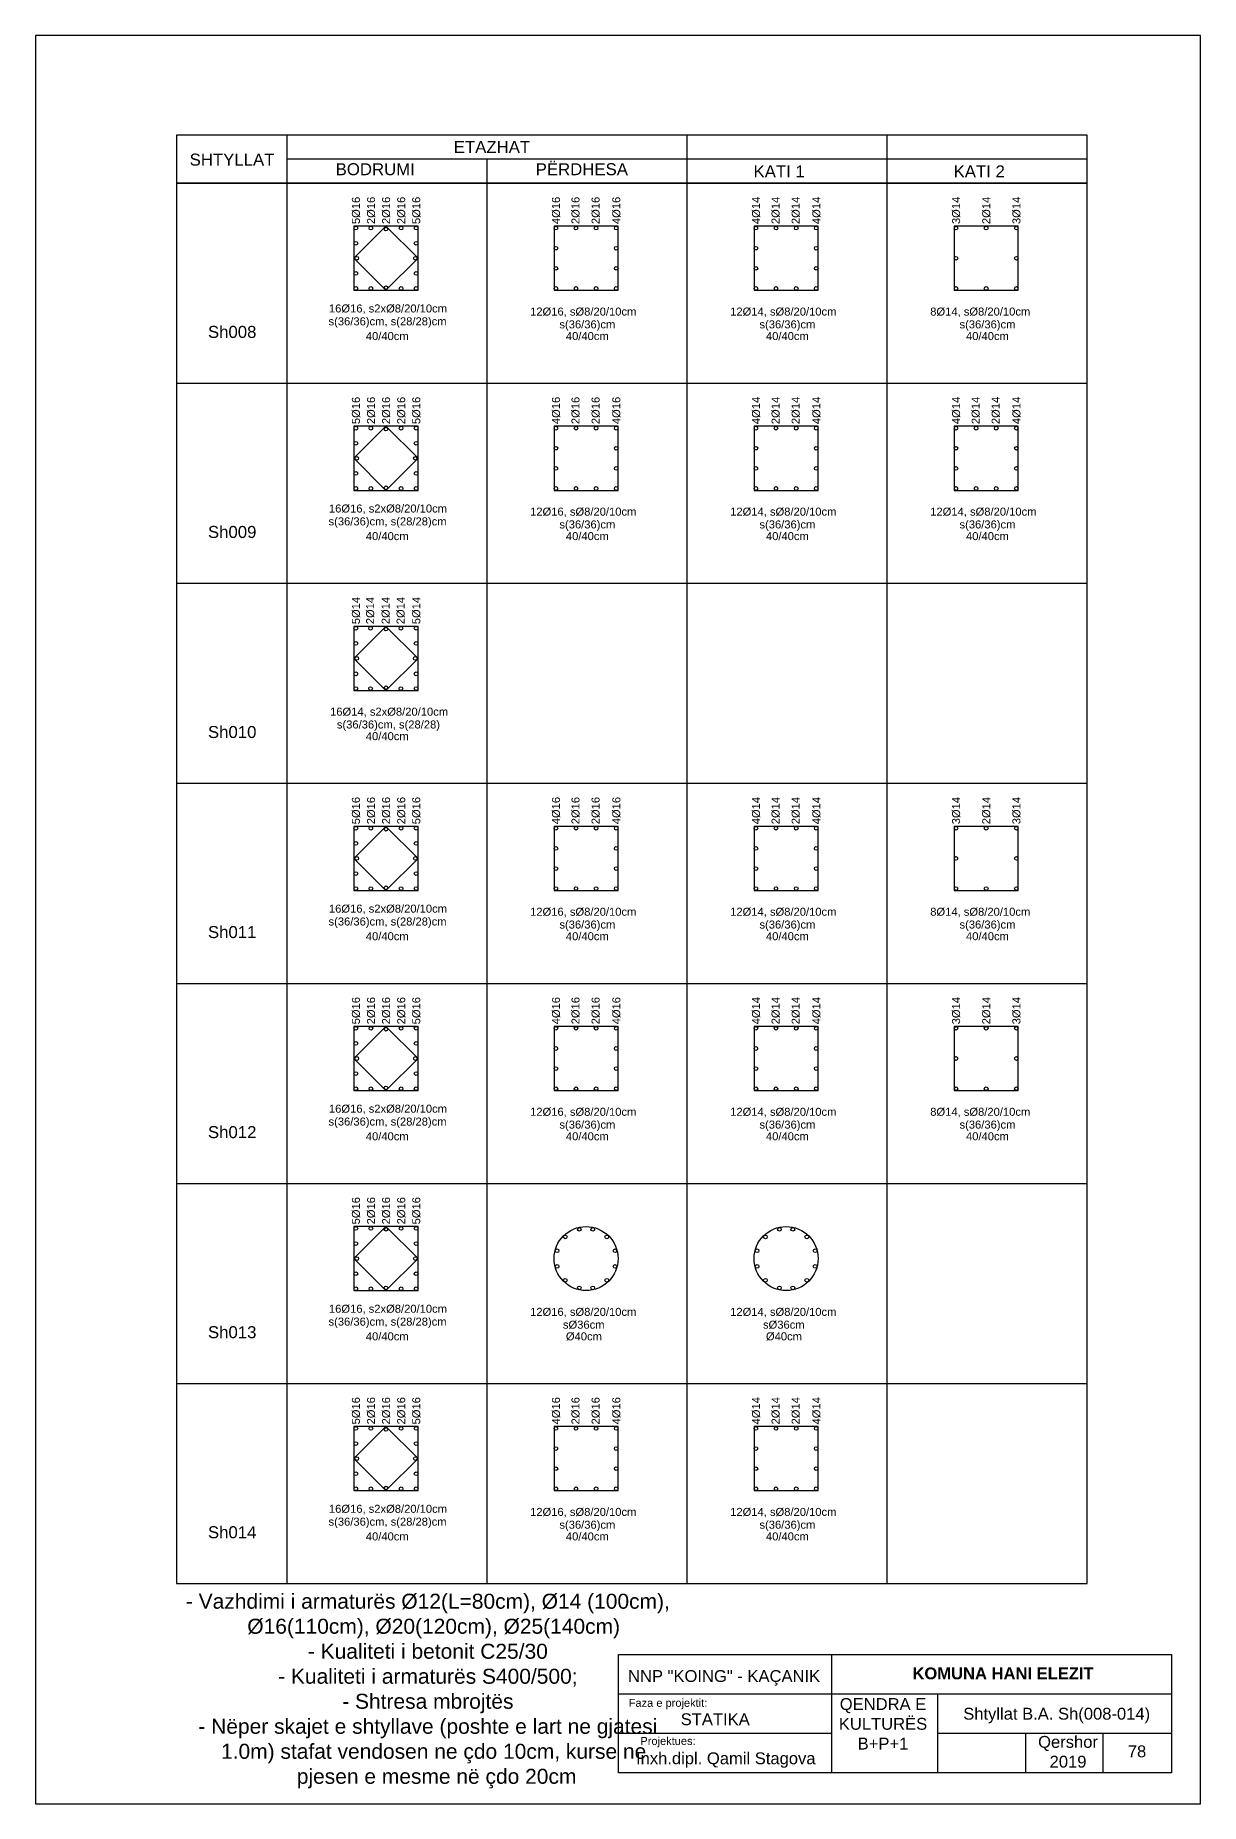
# Model space of a CAD drawing. Header units: inches. Extents: x 2793 to 14277, y -1659 to 551.
# Drawn here: x 4506 to 5963, y -1659 to 551 of the extents above; entities that cross this region are included whole.
import ezdxf

# ---------------------------------------------------------------- set-up
doc = ezdxf.new("R2010")
doc.units = ezdxf.units.IN
doc.layers.add('TEKSTI_Pen_No__201', color=7, linetype='Continuous', lineweight=18)
doc.styles.add('A4TS01', font='ARIAL.TTF', dxfattribs={"height": 10})
doc.styles.add('GENERATED_STYLE_1', font='ARIAL.TTF')

msp = doc.modelspace()

# ---------------------------------------------------------------- linework, layer by layer
for p, q in [((5962.6, 550.8), (4506.4, 550.8)), ((4506.4, 550.8), (4506.4, -1659)), ((5962.6, -1659), (5962.6, 550.8)), ((5820.9, 426.1), (4682.9, 426.1)), ((4682.9, 426.1), (4682.9, 366.1)), ((4682.9, 426.1), (4682.9, 366.1)), ((4820.9, 366.1), (4820.9, 426.1)), ((5320.9, 366.1), (5320.9, 426.1)), ((5570.9, 366.1), (5570.9, 426.1)), ((5820.9, 366.1), (5820.9, 426.1)), ((5820.9, 396.1), (4820.9, 396.1)), ((5070.9, 366.1), (5070.9, 396.1)), ((4682.9, 366.1), (4682.9, -1383.9)), ((4682.9, 366.1), (4682.9, -1383.9)), ((5820.9, 366.1), (4682.9, 366.1)), ((4682.9, 366.1), (4682.9, -1383.9)), ((4682.9, 366.1), (4682.9, 346.1)), ((4682.9, 366.1), (5820.9, 366.1)), ((4820.9, -1383.9), (4820.9, 366.1)), ((5070.9, -1383.9), (5070.9, 366.1)), ((5320.9, -1383.9), (5320.9, 366.1)), ((5570.9, -1383.9), (5570.9, 366.1)), ((5820.9, -1383.9), (5820.9, 366.1)), ((4984.6, 312.2), (4904.6, 312.2)), ((4904.6, 312.2), (4904.6, 232.2)), ((4904.6, 272.2), (4944.6, 312.2)), ((4944.6, 312.2), (4984.6, 272.2)), ((4984.6, 232.2), (4984.6, 312.2)), ((5234.6, 312.2), (5154.6, 312.2)), ((5154.6, 312.2), (5154.6, 232.2)), ((5234.6, 232.2), (5234.6, 312.2)), ((5484.6, 312.2), (5404.6, 312.2)), ((5404.6, 312.2), (5404.6, 232.2)), ((5484.6, 232.2), (5484.6, 312.2)), ((5734.6, 312.2), (5654.6, 312.2)), ((5654.6, 312.2), (5654.6, 232.2)), ((5734.6, 232.2), (5734.6, 312.2)), ((4944.6, 232.2), (4904.6, 272.2)), ((4984.6, 272.2), (4944.6, 232.2)), ((4904.6, 232.2), (4984.6, 232.2)), ((5154.6, 232.2), (5234.6, 232.2)), ((5404.6, 232.2), (5484.6, 232.2)), ((5654.6, 232.2), (5734.6, 232.2)), ((4682.9, 116.1), (5820.9, 116.1)), ((4984.6, 62.2), (4904.6, 62.2)), ((4904.6, 62.2), (4904.6, -17.8)), ((4904.6, 22.2), (4944.6, 62.2)), ((4944.6, 62.2), (4984.6, 22.2)), ((4984.6, -17.8), (4984.6, 62.2)), ((5234.6, 62.2), (5154.6, 62.2)), ((5154.6, 62.2), (5154.6, -17.8)), ((5234.6, -17.8), (5234.6, 62.2)), ((5484.6, 62.2), (5404.6, 62.2)), ((5404.6, 62.2), (5404.6, -17.8)), ((5484.6, -17.8), (5484.6, 62.2)), ((5734.6, 62.2), (5654.6, 62.2)), ((5654.6, 62.2), (5654.6, -17.8)), ((5734.6, -17.8), (5734.6, 62.2)), ((4944.6, -17.8), (4904.6, 22.2)), ((4984.6, 22.2), (4944.6, -17.8)), ((4904.6, -17.8), (4984.6, -17.8)), ((5154.6, -17.8), (5234.6, -17.8)), ((5404.6, -17.8), (5484.6, -17.8)), ((5654.6, -17.8), (5734.6, -17.8)), ((4682.9, -133.9), (5820.9, -133.9)), ((4984.6, -187.8), (4904.6, -187.8)), ((4904.6, -187.8), (4904.6, -267.8)), ((4904.6, -227.8), (4944.6, -187.8)), ((4944.6, -187.8), (4984.6, -227.8)), ((4984.6, -267.8), (4984.6, -187.8)), ((4944.6, -267.8), (4904.6, -227.8)), ((4984.6, -227.8), (4944.6, -267.8)), ((4904.6, -267.8), (4984.6, -267.8)), ((4682.9, -383.9), (5820.9, -383.9)), ((4984.6, -437.8), (4904.6, -437.8)), ((4904.6, -437.8), (4904.6, -517.8)), ((4904.6, -477.8), (4944.6, -437.8)), ((4944.6, -437.8), (4984.6, -477.8)), ((4984.6, -517.8), (4984.6, -437.8)), ((5234.6, -437.8), (5154.6, -437.8)), ((5154.6, -437.8), (5154.6, -517.8)), ((5234.6, -517.8), (5234.6, -437.8)), ((5484.6, -437.8), (5404.6, -437.8)), ((5404.6, -437.8), (5404.6, -517.8)), ((5484.6, -517.8), (5484.6, -437.8)), ((5734.6, -437.8), (5654.6, -437.8)), ((5654.6, -437.8), (5654.6, -517.8)), ((5734.6, -517.8), (5734.6, -437.8)), ((4944.6, -517.8), (4904.6, -477.8)), ((4984.6, -477.8), (4944.6, -517.8)), ((4904.6, -517.8), (4984.6, -517.8)), ((5154.6, -517.8), (5234.6, -517.8)), ((5404.6, -517.8), (5484.6, -517.8)), ((5654.6, -517.8), (5734.6, -517.8)), ((4682.9, -633.9), (5820.9, -633.9)), ((4984.6, -687.8), (4904.6, -687.8)), ((4904.6, -687.8), (4904.6, -767.8)), ((4904.6, -727.8), (4944.6, -687.8)), ((4944.6, -687.8), (4984.6, -727.8)), ((4984.6, -767.8), (4984.6, -687.8)), ((5234.6, -687.8), (5154.6, -687.8)), ((5154.6, -687.8), (5154.6, -767.8)), ((5234.6, -767.8), (5234.6, -687.8)), ((5484.6, -687.8), (5404.6, -687.8)), ((5404.6, -687.8), (5404.6, -767.8)), ((5484.6, -767.8), (5484.6, -687.8)), ((5734.6, -687.8), (5654.6, -687.8)), ((5654.6, -687.8), (5654.6, -767.8)), ((5734.6, -767.8), (5734.6, -687.8)), ((4944.6, -767.8), (4904.6, -727.8)), ((4984.6, -727.8), (4944.6, -767.8)), ((4904.6, -767.8), (4984.6, -767.8)), ((5154.6, -767.8), (5234.6, -767.8)), ((5404.6, -767.8), (5484.6, -767.8)), ((5654.6, -767.8), (5734.6, -767.8)), ((4682.9, -883.9), (5820.9, -883.9)), ((4984.6, -937.8), (4904.6, -937.8)), ((4904.6, -937.8), (4904.6, -1017.8)), ((4904.6, -977.8), (4944.6, -937.8)), ((4944.6, -937.8), (4984.6, -977.8)), ((4984.6, -1017.8), (4984.6, -937.8)), ((4944.6, -1017.8), (4904.6, -977.8)), ((4984.6, -977.8), (4944.6, -1017.8)), ((4904.6, -1017.8), (4984.6, -1017.8)), ((4682.9, -1133.9), (5820.9, -1133.9)), ((4682.9, -1133.9), (5820.9, -1133.9)), ((4984.6, -1187.8), (4904.6, -1187.8)), ((4904.6, -1187.8), (4904.6, -1267.8)), ((4904.6, -1227.8), (4944.6, -1187.8)), ((4944.6, -1187.8), (4984.6, -1227.8)), ((4984.6, -1267.8), (4984.6, -1187.8)), ((5234.6, -1187.8), (5154.6, -1187.8)), ((5154.6, -1187.8), (5154.6, -1267.8)), ((5234.6, -1267.8), (5234.6, -1187.8)), ((5484.6, -1187.8), (5404.6, -1187.8)), ((5404.6, -1187.8), (5404.6, -1267.8)), ((5484.6, -1267.8), (5484.6, -1187.8)), ((4944.6, -1267.8), (4904.6, -1227.8)), ((4984.6, -1227.8), (4944.6, -1267.8)), ((4904.6, -1267.8), (4984.6, -1267.8)), ((5154.6, -1267.8), (5234.6, -1267.8)), ((5404.6, -1267.8), (5484.6, -1267.8)), ((4682.9, -1383.9), (5820.9, -1383.9)), ((4682.9, -1383.9), (5820.9, -1383.9)), ((5235, -1620.5), (5235, -1472.4)), ((5235, -1472.4), (5926.4, -1472.4)), ((5501.7, -1620.5), (5501.7, -1472.4)), ((5926.4, -1472.4), (5926.4, -1620.5)), ((5235, -1521.7), (5926.4, -1521.7)), ((5633.7, -1521.7), (5633.7, -1620.5)), ((5235, -1571.1), (5501.7, -1571.1)), ((5633.7, -1571.1), (5926.4, -1571.1)), ((5743.7, -1571.1), (5743.7, -1620.5)), ((5840.3, -1571.1), (5840.3, -1620.5)), ((5926.4, -1620.5), (5235, -1620.5)), ((4506.4, -1659), (5962.6, -1659))]:
    msp.add_line(p, q)
for centre, radius in [((4906.9, 309.9), 2.3), ((4925.8, 309.9), 2.3), ((4944.6, 308.7), 2.3), ((4963.5, 309.9), 2.3), ((4982.3, 309.9), 2.3), ((5156.9, 309.9), 2.3), ((5182, 309.9), 2.3), ((5207.2, 309.9), 2.3), ((5232.3, 309.9), 2.3), ((5406.9, 309.9), 2.3), ((5432, 309.9), 2.3), ((5457.2, 309.9), 2.3), ((5482.3, 309.9), 2.3), ((5656.9, 309.9), 2.3), ((5694.6, 309.9), 2.3), ((5732.3, 309.9), 2.3), ((4906.9, 291), 2.3), ((4982.3, 291), 2.3), ((4908, 272.2), 2.3), ((4981.3, 272.2), 2.3), ((5156.9, 284.7), 2.3), ((5232.3, 284.7), 2.3), ((5406.9, 284.7), 2.3), ((5482.3, 284.7), 2.3), ((5656.9, 272.2), 2.3), ((5732.3, 272.2), 2.3), ((4906.9, 253.3), 2.3), ((4982.3, 253.3), 2.3), ((5156.9, 259.6), 2.3), ((5232.3, 259.6), 2.3), ((5406.9, 259.6), 2.3), ((5482.3, 259.6), 2.3), ((4906.9, 234.5), 2.3), ((4906.9, 234.5), 2.3), ((4925.8, 234.5), 2.3), ((4944.6, 235.5), 2.3), ((4963.5, 234.5), 2.3), ((4982.3, 234.5), 2.3), ((5156.9, 234.5), 2.3), ((5156.9, 234.5), 2.3), ((5182, 234.5), 2.3), ((5207.2, 234.5), 2.3), ((5232.3, 234.5), 2.3), ((5406.9, 234.5), 2.3), ((5406.9, 234.5), 2.3), ((5432, 234.5), 2.3), ((5457.2, 234.5), 2.3), ((5482.3, 234.5), 2.3), ((5656.9, 234.5), 2.3), ((5656.9, 234.5), 2.3), ((5694.6, 234.5), 2.3), ((5732.3, 234.5), 2.3), ((4906.9, 59.9), 2.3), ((4925.8, 59.9), 2.3), ((4944.6, 58.7), 2.3), ((4963.5, 59.9), 2.3), ((4982.3, 59.9), 2.3), ((5156.9, 59.9), 2.3), ((5182, 59.9), 2.3), ((5207.2, 59.9), 2.3), ((5232.3, 59.9), 2.3), ((5406.9, 59.9), 2.3), ((5432, 59.9), 2.3), ((5457.2, 59.9), 2.3), ((5482.3, 59.9), 2.3), ((5656.9, 59.9), 2.3), ((5682, 59.9), 2.3), ((5707.2, 59.9), 2.3), ((5732.3, 59.9), 2.3), ((4906.9, 41), 2.3), ((4908, 22.2), 2.3), ((4981.3, 22.2), 2.3), ((4982.3, 41), 2.3), ((5156.9, 34.7), 2.3), ((5232.3, 34.7), 2.3), ((5406.9, 34.7), 2.3), ((5482.3, 34.7), 2.3), ((5656.9, 34.7), 2.3), ((5732.3, 34.7), 2.3), ((4906.9, 3.3), 2.3), ((4982.3, 3.3), 2.3), ((5156.9, 9.6), 2.3), ((5232.3, 9.6), 2.3), ((5406.9, 9.6), 2.3), ((5482.3, 9.6), 2.3), ((5656.9, 9.6), 2.3), ((5732.3, 9.6), 2.3), ((4906.9, -15.5), 2.3), ((4906.9, -15.5), 2.3), ((4925.8, -15.5), 2.3), ((4944.6, -14.5), 2.3), ((4963.5, -15.5), 2.3), ((4982.3, -15.5), 2.3), ((5156.9, -15.5), 2.3), ((5156.9, -15.5), 2.3), ((5182, -15.5), 2.3), ((5207.2, -15.5), 2.3), ((5232.3, -15.5), 2.3), ((5406.9, -15.5), 2.3), ((5406.9, -15.5), 2.3), ((5432, -15.5), 2.3), ((5457.2, -15.5), 2.3), ((5482.3, -15.5), 2.3), ((5656.9, -15.5), 2.3), ((5656.9, -15.5), 2.3), ((5682, -15.5), 2.3), ((5707.2, -15.5), 2.3), ((5732.3, -15.5), 2.3), ((4906.9, -190.1), 2.3), ((4925.4, -190.1), 2.3), ((4944.6, -191.2), 2.3), ((4963.3, -190.1), 2.3), ((4982.3, -190.1), 2.3), ((4906.9, -209.1), 2.3), ((4982.3, -209.1), 2.3), ((4908, -227.8), 2.3), ((4981.2, -227.8), 2.3), ((4906.9, -247.1), 2.3), ((4906.9, -265.5), 2.3), ((4906.9, -265.5), 2.3), ((4925.4, -265.5), 2.3), ((4944.6, -264.4), 2.3), ((4963.3, -265.5), 2.3), ((4982.3, -247.1), 2.3), ((4982.3, -265.5), 2.3), ((4906.9, -440.1), 2.3), ((4925.8, -440.1), 2.3), ((4944.6, -441.3), 2.3), ((4963.5, -440.1), 2.3), ((4982.3, -440.1), 2.3), ((5156.9, -440.1), 2.3), ((5182, -440.1), 2.3), ((5207.2, -440.1), 2.3), ((5232.3, -440.1), 2.3), ((5406.9, -440.1), 2.3), ((5432, -440.1), 2.3), ((5457.2, -440.1), 2.3), ((5482.3, -440.1), 2.3), ((5656.9, -440.1), 2.3), ((5694.6, -440.1), 2.3), ((5732.3, -440.1), 2.3), ((4906.9, -459), 2.3), ((4982.3, -459), 2.3), ((5156.9, -465.3), 2.3), ((5232.3, -465.3), 2.3), ((5406.9, -465.3), 2.3), ((5482.3, -465.3), 2.3), ((4908, -477.8), 2.3), ((4981.3, -477.8), 2.3), ((5656.9, -477.8), 2.3), ((5732.3, -477.8), 2.3), ((4906.9, -496.7), 2.3), ((4982.3, -496.7), 2.3), ((5156.9, -490.4), 2.3), ((5232.3, -490.4), 2.3), ((5406.9, -490.4), 2.3), ((5482.3, -490.4), 2.3), ((4906.9, -515.5), 2.3), ((4906.9, -515.5), 2.3), ((4925.8, -515.5), 2.3), ((4944.6, -514.5), 2.3), ((4963.5, -515.5), 2.3), ((4982.3, -515.5), 2.3), ((5156.9, -515.5), 2.3), ((5156.9, -515.5), 2.3), ((5182, -515.5), 2.3), ((5207.2, -515.5), 2.3), ((5232.3, -515.5), 2.3), ((5406.9, -515.5), 2.3), ((5406.9, -515.5), 2.3), ((5432, -515.5), 2.3), ((5457.2, -515.5), 2.3), ((5482.3, -515.5), 2.3), ((5656.9, -515.5), 2.3), ((5656.9, -515.5), 2.3), ((5694.6, -515.5), 2.3), ((5732.3, -515.5), 2.3), ((4906.9, -690.1), 2.3), ((4906.9, -709), 2.3), ((4925.8, -690.1), 2.3), ((4944.6, -691.3), 2.3), ((4963.5, -690.1), 2.3), ((4982.3, -690.1), 2.3), ((4982.3, -709), 2.3), ((5156.9, -690.1), 2.3), ((5182, -690.1), 2.3), ((5207.2, -690.1), 2.3), ((5232.3, -690.1), 2.3), ((5406.9, -690.1), 2.3), ((5432, -690.1), 2.3), ((5457.2, -690.1), 2.3), ((5482.3, -690.1), 2.3), ((5656.9, -690.1), 2.3), ((5694.6, -690.1), 2.3), ((5732.3, -690.1), 2.3), ((4908, -727.8), 2.3), ((4981.3, -727.8), 2.3), ((5156.9, -715.3), 2.3), ((5232.3, -715.3), 2.3), ((5406.9, -715.3), 2.3), ((5482.3, -715.3), 2.3), ((5656.9, -727.8), 2.3), ((5732.3, -727.8), 2.3), ((4906.9, -746.7), 2.3), ((4982.3, -746.7), 2.3), ((5156.9, -740.4), 2.3), ((5232.3, -740.4), 2.3), ((5406.9, -740.4), 2.3), ((5482.3, -740.4), 2.3), ((4906.9, -765.5), 2.3), ((4906.9, -765.5), 2.3), ((4925.8, -765.5), 2.3), ((4944.6, -764.5), 2.3), ((4963.5, -765.5), 2.3), ((4982.3, -765.5), 2.3), ((5156.9, -765.5), 2.3), ((5156.9, -765.5), 2.3), ((5182, -765.5), 2.3), ((5207.2, -765.5), 2.3), ((5232.3, -765.5), 2.3), ((5406.9, -765.5), 2.3), ((5406.9, -765.5), 2.3), ((5432, -765.5), 2.3), ((5457.2, -765.5), 2.3), ((5482.3, -765.5), 2.3), ((5656.9, -765.5), 2.3), ((5656.9, -765.5), 2.3), ((5694.6, -765.5), 2.3), ((5732.3, -765.5), 2.3), ((4906.9, -940.1), 2.3), ((4925.8, -940.1), 2.3), ((4944.6, -941.3), 2.3), ((4963.5, -940.1), 2.3), ((4982.3, -940.1), 2.3), ((5194.6, -977.8), 40), ((5168.7, -950.8), 2.3), ((5186.2, -941.3), 2.3), ((5203, -941.3), 2.3), ((5220.5, -950.8), 2.3), ((5444.6, -977.8), 40), ((5418.7, -950.8), 2.3), ((5436.2, -941.3), 2.3), ((5453, -941.3), 2.3), ((5470.5, -950.8), 2.3), ((4906.9, -959), 2.3), ((4982.3, -959), 2.3), ((5158.4, -968), 2.3), ((5230.8, -968), 2.3), ((5408.4, -968), 2.3), ((5480.8, -968), 2.3), ((4908, -977.8), 2.3), ((4981.3, -977.8), 2.3), ((5158.4, -987.7), 2.3), ((5230.8, -987.7), 2.3), ((5408.4, -987.7), 2.3), ((5480.8, -987.7), 2.3), ((4906.9, -996.7), 2.3), ((4906.9, -1015.5), 2.3), ((4906.9, -1015.5), 2.3), ((4925.8, -1015.5), 2.3), ((4944.6, -1014.5), 2.3), ((4963.5, -1015.5), 2.3), ((4982.3, -996.7), 2.3), ((4982.3, -1015.5), 2.3), ((5168.7, -1004.9), 2.3), ((5186.2, -1014.4), 2.3), ((5203, -1014.4), 2.3), ((5220.5, -1004.9), 2.3), ((5418.7, -1004.9), 2.3), ((5436.2, -1014.4), 2.3), ((5453, -1014.4), 2.3), ((5470.5, -1004.9), 2.3), ((4906.9, -1190.1), 2.3), ((4925.8, -1190.1), 2.3), ((4944.6, -1191.3), 2.3), ((4963.5, -1190.1), 2.3), ((4982.3, -1190.1), 2.3), ((5156.9, -1190.1), 2.3), ((5182, -1190.1), 2.3), ((5207.2, -1190.1), 2.3), ((5232.3, -1190.1), 2.3), ((5406.9, -1190.1), 2.3), ((5432, -1190.1), 2.3), ((5457.2, -1190.1), 2.3), ((5482.3, -1190.1), 2.3), ((4906.9, -1209), 2.3), ((4982.3, -1209), 2.3), ((5156.9, -1215.3), 2.3), ((5232.3, -1215.3), 2.3), ((5406.9, -1215.3), 2.3), ((5482.3, -1215.3), 2.3), ((4908, -1227.8), 2.3), ((4981.3, -1227.8), 2.3), ((4906.9, -1246.7), 2.3), ((4982.3, -1246.7), 2.3), ((5156.9, -1240.4), 2.3), ((5232.3, -1240.4), 2.3), ((5406.9, -1240.4), 2.3), ((5482.3, -1240.4), 2.3), ((4906.9, -1265.5), 2.3), ((4906.9, -1265.5), 2.3), ((4925.8, -1265.5), 2.3), ((4944.6, -1264.5), 2.3), ((4963.5, -1265.5), 2.3), ((4982.3, -1265.5), 2.3), ((5156.9, -1265.5), 2.3), ((5156.9, -1265.5), 2.3), ((5182, -1265.5), 2.3), ((5207.2, -1265.5), 2.3), ((5232.3, -1265.5), 2.3), ((5406.9, -1265.5), 2.3), ((5406.9, -1265.5), 2.3), ((5432, -1265.5), 2.3), ((5457.2, -1265.5), 2.3), ((5482.3, -1265.5), 2.3)]:
    msp.add_circle(centre, radius)

# ---------------------------------------------------------------- texts
at = {"width": 286.78, "attachment_point": 1, "style": 'A4TS01'}
for s, insert, char_height in [('SHTYLLAT', (4699.2, 403), 15), ('ETAZHAT', (5029.3, 418.8), 15), ('BODRUMI', (4881.7, 391), 15), ('PËRDHESA', (5131.7, 391), 15), ('KATI 1', (5403.9, 388.3), 15), ('{\\fArial|b0|i0|c238|p34;KATI }2', (5653.9, 388.3), 15), ('{\\fArial|b0|i0|c238|p34;s(36/36)cm}, s(28/28)cm', (4872.8, 198.4), 10), ('16{\\fArial|b0|i0|c238|p34;Ø16, s2xØ8/20/10cm }', (4873.3, 214.5), 10), ('{\\fArial|b0|i0|c238|p34;12Ø16, sØ8/20/}10{\\fArial|b0|i0|c238|p34;cm }', (5124.7, 210.6), 10), ('{\\fArial|b0|i0|c238|p34;12Ø14, sØ8/20/}10{\\fArial|b0|i0|c238|p34;cm }', (5374.7, 210.6), 10), ('{\\fArial|b0|i0|c238|p34;8Ø14, sØ8/20/}10{\\fArial|b0|i0|c238|p34;cm }', (5624.7, 210.6), 10), ('{\\fArial|b0|i0|c238|p34;Sh00}8', (4722.1, 187.7), 15), ('4{\\fArial|b0|i0|c238|p34;0/}4{\\fArial|b0|i0|c238|p34;0cm}', (4919.4, 180), 10), ('{\\fArial|b0|i0|c238|p34;s(}3{\\fArial|b0|i0|c238|p34;6/}36{\\fArial|b0|i0|c238|p34;)cm}', (5161.3, 194.6), 10), ('4{\\fArial|b0|i0|c238|p34;0/}4{\\fArial|b0|i0|c238|p34;0cm}', (5169.4, 180), 10), ('{\\fArial|b0|i0|c238|p34;s(}3{\\fArial|b0|i0|c238|p34;6/}36{\\fArial|b0|i0|c238|p34;)cm}', (5411.3, 194.6), 10), ('4{\\fArial|b0|i0|c238|p34;0/}4{\\fArial|b0|i0|c238|p34;0cm}', (5419.4, 180), 10), ('{\\fArial|b0|i0|c238|p34;s(}3{\\fArial|b0|i0|c238|p34;6/}36{\\fArial|b0|i0|c238|p34;)cm}', (5661.3, 194.6), 10), ('4{\\fArial|b0|i0|c238|p34;0/}4{\\fArial|b0|i0|c238|p34;0cm}', (5669.4, 180), 10), ('16{\\fArial|b0|i0|c238|p34;Ø16, s2xØ8/20/10cm }', (4873.3, -35.5), 10), ('{\\fArial|b0|i0|c238|p34;12Ø16, sØ8/20/}10{\\fArial|b0|i0|c238|p34;cm }', (5124.7, -39.4), 10), ('{\\fArial|b0|i0|c238|p34;12Ø14, sØ8/20/}10{\\fArial|b0|i0|c238|p34;cm }', (5374.7, -39.4), 10), ('{\\fArial|b0|i0|c238|p34;12Ø14, sØ8/20/}10{\\fArial|b0|i0|c238|p34;cm }', (5624.7, -39.4), 10), ('{\\fArial|b0|i0|c238|p34;Sh00}9', (4722.1, -62.3), 15), ('{\\fArial|b0|i0|c238|p34;s(36/36)cm}, s(28/28)cm', (4872.8, -51.6), 10), ('{\\fArial|b0|i0|c238|p34;s(}3{\\fArial|b0|i0|c238|p34;6/}36{\\fArial|b0|i0|c238|p34;)cm}', (5161.3, -55.4), 10), ('{\\fArial|b0|i0|c238|p34;s(}3{\\fArial|b0|i0|c238|p34;6/}36{\\fArial|b0|i0|c238|p34;)cm}', (5411.3, -55.4), 10), ('{\\fArial|b0|i0|c238|p34;s(}3{\\fArial|b0|i0|c238|p34;6/}36{\\fArial|b0|i0|c238|p34;)cm}', (5661.3, -55.4), 10), ('4{\\fArial|b0|i0|c238|p34;0/}4{\\fArial|b0|i0|c238|p34;0cm}', (4919.4, -70), 10), ('4{\\fArial|b0|i0|c238|p34;0/}4{\\fArial|b0|i0|c238|p34;0cm}', (5169.4, -70), 10), ('4{\\fArial|b0|i0|c238|p34;0/}4{\\fArial|b0|i0|c238|p34;0cm}', (5419.4, -70), 10), ('4{\\fArial|b0|i0|c238|p34;0/}4{\\fArial|b0|i0|c238|p34;0cm}', (5669.4, -70), 10), ('{\\fArial|b0|i0|c238|p34;16Ø1}4{\\fArial|b0|i0|c238|p34;, s2xØ8/20/10cm }', (4874.7, -289.4), 10), ('{\\fArial|b0|i0|c238|p34;s(36/36)cm}, s(28/28)', (4883.2, -305.4), 10), ('{\\fArial|b0|i0|c238|p34;Sh0}10', (4722.1, -312.3), 15), ('4{\\fArial|b0|i0|c238|p34;0/}4{\\fArial|b0|i0|c238|p34;0cm}', (4919.4, -320), 10), ('{\\fArial|b0|i0|c238|p34;s(36/36)cm}, s(28/28)cm', (4872.8, -551.6), 10), ('16{\\fArial|b0|i0|c238|p34;Ø16, s2xØ8/20/10cm }', (4873.3, -535.5), 10), ('{\\fArial|b0|i0|c238|p34;12Ø16, sØ8/20/}10{\\fArial|b0|i0|c238|p34;cm }', (5124.7, -539.4), 10), ('{\\fArial|b0|i0|c238|p34;12Ø14, sØ8/20/}10{\\fArial|b0|i0|c238|p34;cm }', (5374.7, -539.4), 10), ('{\\fArial|b0|i0|c238|p34;8Ø14, sØ8/20/}10{\\fArial|b0|i0|c238|p34;cm }', (5624.7, -539.4), 10), ('{\\fArial|b0|i0|c238|p34;Sh0}11', (4722.1, -562.3), 15), ('4{\\fArial|b0|i0|c238|p34;0/}4{\\fArial|b0|i0|c238|p34;0cm}', (4919.4, -570), 10), ('{\\fArial|b0|i0|c238|p34;s(}3{\\fArial|b0|i0|c238|p34;6/}36{\\fArial|b0|i0|c238|p34;)cm}', (5161.3, -555.4), 10), ('4{\\fArial|b0|i0|c238|p34;0/}4{\\fArial|b0|i0|c238|p34;0cm}', (5169.4, -570), 10), ('{\\fArial|b0|i0|c238|p34;s(}3{\\fArial|b0|i0|c238|p34;6/}36{\\fArial|b0|i0|c238|p34;)cm}', (5411.3, -555.4), 10), ('4{\\fArial|b0|i0|c238|p34;0/}4{\\fArial|b0|i0|c238|p34;0cm}', (5419.4, -570), 10), ('{\\fArial|b0|i0|c238|p34;s(}3{\\fArial|b0|i0|c238|p34;6/}36{\\fArial|b0|i0|c238|p34;)cm}', (5661.3, -555.4), 10), ('4{\\fArial|b0|i0|c238|p34;0/}4{\\fArial|b0|i0|c238|p34;0cm}', (5669.4, -570), 10), ('16{\\fArial|b0|i0|c238|p34;Ø16, s2xØ8/20/10cm }', (4873.3, -785.5), 10), ('{\\fArial|b0|i0|c238|p34;12Ø16, sØ8/20/}10{\\fArial|b0|i0|c238|p34;cm }', (5124.7, -789.4), 10), ('{\\fArial|b0|i0|c238|p34;12Ø14, sØ8/20/}10{\\fArial|b0|i0|c238|p34;cm }', (5374.7, -789.4), 10), ('{\\fArial|b0|i0|c238|p34;8Ø14, sØ8/20/}10{\\fArial|b0|i0|c238|p34;cm }', (5624.7, -789.4), 10), ('{\\fArial|b0|i0|c238|p34;Sh0}12', (4722.1, -812.3), 15), ('{\\fArial|b0|i0|c238|p34;s(36/36)cm}, s(28/28)cm', (4872.8, -801.6), 10), ('{\\fArial|b0|i0|c238|p34;s(}3{\\fArial|b0|i0|c238|p34;6/}36{\\fArial|b0|i0|c238|p34;)cm}', (5161.3, -805.4), 10), ('{\\fArial|b0|i0|c238|p34;s(}3{\\fArial|b0|i0|c238|p34;6/}36{\\fArial|b0|i0|c238|p34;)cm}', (5411.3, -805.4), 10), ('{\\fArial|b0|i0|c238|p34;s(}3{\\fArial|b0|i0|c238|p34;6/}36{\\fArial|b0|i0|c238|p34;)cm}', (5661.3, -805.4), 10), ('4{\\fArial|b0|i0|c238|p34;0/}4{\\fArial|b0|i0|c238|p34;0cm}', (4919.4, -820), 10), ('4{\\fArial|b0|i0|c238|p34;0/}4{\\fArial|b0|i0|c238|p34;0cm}', (5169.4, -820), 10), ('4{\\fArial|b0|i0|c238|p34;0/}4{\\fArial|b0|i0|c238|p34;0cm}', (5419.4, -820), 10), ('4{\\fArial|b0|i0|c238|p34;0/}4{\\fArial|b0|i0|c238|p34;0cm}', (5669.4, -820), 10), ('16{\\fArial|b0|i0|c238|p34;Ø16, s2xØ8/20/10cm }', (4873.3, -1035.5), 10), ('{\\fArial|b0|i0|c238|p34;s(36/36)cm}, s(28/28)cm', (4872.8, -1051.6), 10), ('{\\fArial|b0|i0|c238|p34;12Ø16, sØ8/20/}10{\\fArial|b0|i0|c238|p34;cm }', (5124.7, -1039.4), 10), ('{\\fArial|b0|i0|c238|p34;s}Ø36{\\fArial|b0|i0|c238|p34;cm}', (5165.7, -1055.4), 10), ('{\\fArial|b0|i0|c238|p34;12Ø14, sØ8/20/}10{\\fArial|b0|i0|c238|p34;cm }', (5374.7, -1039.4), 10), ('{\\fArial|b0|i0|c238|p34;s}Ø36{\\fArial|b0|i0|c238|p34;cm}', (5415.7, -1055.4), 10), ('{\\fArial|b0|i0|c238|p34;Sh0}13', (4722.1, -1062.3), 15), ('4{\\fArial|b0|i0|c238|p34;0/}4{\\fArial|b0|i0|c238|p34;0cm}', (4919.4, -1070), 10), ('Ø40cm', (5169.4, -1070), 10), ('Ø40cm', (5419.4, -1070), 10), ('{\\fArial|b0|i0|c238|p34;s(36/36)cm}, s(28/28)cm', (4872.8, -1301.6), 10), ('16{\\fArial|b0|i0|c238|p34;Ø16, s2xØ8/20/10cm }', (4873.3, -1285.5), 10), ('{\\fArial|b0|i0|c238|p34;12Ø16, sØ8/20/}10{\\fArial|b0|i0|c238|p34;cm }', (5124.7, -1289.4), 10), ('{\\fArial|b0|i0|c238|p34;12Ø14, sØ8/20/}10{\\fArial|b0|i0|c238|p34;cm }', (5374.7, -1289.4), 10), ('{\\fArial|b0|i0|c238|p34;Sh0}14', (4722.1, -1312.3), 15), ('4{\\fArial|b0|i0|c238|p34;0/}4{\\fArial|b0|i0|c238|p34;0cm}', (4919.4, -1320), 10), ('{\\fArial|b0|i0|c238|p34;s(}3{\\fArial|b0|i0|c238|p34;6/}36{\\fArial|b0|i0|c238|p34;)cm}', (5161.3, -1305.4), 10), ('4{\\fArial|b0|i0|c238|p34;0/}4{\\fArial|b0|i0|c238|p34;0cm}', (5169.4, -1320), 10), ('{\\fArial|b0|i0|c238|p34;s(}3{\\fArial|b0|i0|c238|p34;6/}36{\\fArial|b0|i0|c238|p34;)cm}', (5411.3, -1305.4), 10), ('4{\\fArial|b0|i0|c238|p34;0/}4{\\fArial|b0|i0|c238|p34;0cm}', (5419.4, -1320), 10)]:
    msp.add_mtext(s, dxfattribs=dict(at, insert=insert, char_height=char_height))
at = {"char_height": 10, "width": 286.78, "attachment_point": 1, "rotation": 90, "style": 'A4TS01'}
for s, insert in [('{\\fArial|b0|i0|c238|p34;5Ø1}6', (4902, 314.9)), ('{\\fArial|b0|i0|c238|p34;2Ø1}6', (4920.9, 314.9)), ('{\\fArial|b0|i0|c238|p34;2Ø1}6', (4939.7, 314.9)), ('{\\fArial|b0|i0|c238|p34;2Ø1}6', (4958.6, 314.9)), ('{\\fArial|b0|i0|c238|p34;5Ø1}6', (4977.4, 314.9)), ('{\\fArial|b0|i0|c238|p34;4Ø1}6', (5152, 314.9)), ('{\\fArial|b0|i0|c238|p34;2Ø1}6', (5176.4, 314.9)), ('{\\fArial|b0|i0|c238|p34;2Ø1}6', (5201.5, 314.9)), ('{\\fArial|b0|i0|c238|p34;4Ø1}6', (5227.4, 314.9)), ('4{\\fArial|b0|i0|c238|p34;Ø14}', (5402, 314.9)), ('{\\fArial|b0|i0|c238|p34;2Ø1}4', (5426.4, 314.9)), ('{\\fArial|b0|i0|c238|p34;2Ø1}4', (5451.5, 314.9)), ('4{\\fArial|b0|i0|c238|p34;Ø14}', (5477.4, 314.9)), ('3{\\fArial|b0|i0|c238|p34;Ø14}', (5652, 314.9)), ('{\\fArial|b0|i0|c238|p34;2Ø1}4', (5689.7, 314.9)), ('3{\\fArial|b0|i0|c238|p34;Ø14}', (5727.4, 314.9)), ('{\\fArial|b0|i0|c238|p34;5Ø1}6', (4902, 64.9)), ('{\\fArial|b0|i0|c238|p34;2Ø1}6', (4920.9, 64.9)), ('{\\fArial|b0|i0|c238|p34;2Ø1}6', (4939.7, 64.9)), ('{\\fArial|b0|i0|c238|p34;2Ø1}6', (4958.6, 64.9)), ('{\\fArial|b0|i0|c238|p34;5Ø1}6', (4977.4, 64.9)), ('{\\fArial|b0|i0|c238|p34;4Ø1}6', (5152, 64.9)), ('{\\fArial|b0|i0|c238|p34;2Ø1}6', (5176.4, 64.9)), ('{\\fArial|b0|i0|c238|p34;2Ø1}6', (5201.5, 64.9)), ('{\\fArial|b0|i0|c238|p34;4Ø1}6', (5227.4, 64.9)), ('4{\\fArial|b0|i0|c238|p34;Ø14}', (5402, 64.9)), ('{\\fArial|b0|i0|c238|p34;2Ø1}4', (5426.4, 64.9)), ('{\\fArial|b0|i0|c238|p34;2Ø1}4', (5451.5, 64.9)), ('4{\\fArial|b0|i0|c238|p34;Ø14}', (5477.4, 64.9)), ('4{\\fArial|b0|i0|c238|p34;Ø14}', (5652, 64.9)), ('{\\fArial|b0|i0|c238|p34;2Ø1}4', (5676.4, 64.9)), ('{\\fArial|b0|i0|c238|p34;2Ø1}4', (5701.5, 64.9)), ('4{\\fArial|b0|i0|c238|p34;Ø14}', (5727.4, 64.9)), ('5{\\fArial|b0|i0|c238|p34;Ø14}', (4902, -185.1)), ('{\\fArial|b0|i0|c238|p34;2Ø1}4', (4919.8, -185.1)), ('{\\fArial|b0|i0|c238|p34;2Ø1}4', (4939.1, -185.1)), ('{\\fArial|b0|i0|c238|p34;2Ø1}4', (4957.8, -185.1)), ('5{\\fArial|b0|i0|c238|p34;Ø1}4', (4977.4, -185.1)), ('{\\fArial|b0|i0|c238|p34;5Ø1}6', (4902, -435.1)), ('{\\fArial|b0|i0|c238|p34;2Ø1}6', (4920.9, -435.1)), ('{\\fArial|b0|i0|c238|p34;2Ø1}6', (4939.7, -435.1)), ('{\\fArial|b0|i0|c238|p34;2Ø1}6', (4958.6, -435.1)), ('{\\fArial|b0|i0|c238|p34;5Ø1}6', (4977.4, -435.1)), ('{\\fArial|b0|i0|c238|p34;4Ø1}6', (5152, -435.1)), ('{\\fArial|b0|i0|c238|p34;2Ø1}6', (5176.4, -435.1)), ('{\\fArial|b0|i0|c238|p34;2Ø1}6', (5201.5, -435.1)), ('{\\fArial|b0|i0|c238|p34;4Ø1}6', (5227.4, -435.1)), ('4{\\fArial|b0|i0|c238|p34;Ø14}', (5402, -435.1)), ('{\\fArial|b0|i0|c238|p34;2Ø1}4', (5426.4, -435.1)), ('{\\fArial|b0|i0|c238|p34;2Ø1}4', (5451.5, -435.1)), ('4{\\fArial|b0|i0|c238|p34;Ø14}', (5477.4, -435.1)), ('3{\\fArial|b0|i0|c238|p34;Ø14}', (5652, -435.1)), ('{\\fArial|b0|i0|c238|p34;2Ø1}4', (5689.7, -435.1)), ('3{\\fArial|b0|i0|c238|p34;Ø14}', (5727.4, -435.1)), ('{\\fArial|b0|i0|c238|p34;5Ø1}6', (4902, -685.1)), ('{\\fArial|b0|i0|c238|p34;2Ø1}6', (4920.9, -685.1)), ('{\\fArial|b0|i0|c238|p34;2Ø1}6', (4939.7, -685.1)), ('{\\fArial|b0|i0|c238|p34;2Ø1}6', (4958.6, -685.1)), ('{\\fArial|b0|i0|c238|p34;5Ø1}6', (4977.4, -685.1)), ('{\\fArial|b0|i0|c238|p34;4Ø1}6', (5152, -685.1)), ('{\\fArial|b0|i0|c238|p34;2Ø1}6', (5176.4, -685.1)), ('{\\fArial|b0|i0|c238|p34;2Ø1}6', (5201.5, -685.1)), ('{\\fArial|b0|i0|c238|p34;4Ø1}6', (5227.4, -685.1)), ('4{\\fArial|b0|i0|c238|p34;Ø14}', (5402, -685.1)), ('{\\fArial|b0|i0|c238|p34;2Ø1}4', (5426.4, -685.1)), ('{\\fArial|b0|i0|c238|p34;2Ø1}4', (5451.5, -685.1)), ('4{\\fArial|b0|i0|c238|p34;Ø14}', (5477.4, -685.1)), ('3{\\fArial|b0|i0|c238|p34;Ø14}', (5652, -685.1)), ('{\\fArial|b0|i0|c238|p34;2Ø1}4', (5689.7, -685.1)), ('3{\\fArial|b0|i0|c238|p34;Ø14}', (5727.4, -685.1)), ('{\\fArial|b0|i0|c238|p34;5Ø1}6', (4902, -935.1)), ('{\\fArial|b0|i0|c238|p34;2Ø1}6', (4920.9, -935.1)), ('{\\fArial|b0|i0|c238|p34;2Ø1}6', (4939.7, -935.1)), ('{\\fArial|b0|i0|c238|p34;2Ø1}6', (4958.6, -935.1)), ('{\\fArial|b0|i0|c238|p34;5Ø1}6', (4977.4, -935.1)), ('{\\fArial|b0|i0|c238|p34;5Ø1}6', (4902, -1185.1)), ('{\\fArial|b0|i0|c238|p34;2Ø1}6', (4920.9, -1185.1)), ('{\\fArial|b0|i0|c238|p34;2Ø1}6', (4939.7, -1185.1)), ('{\\fArial|b0|i0|c238|p34;2Ø1}6', (4958.6, -1185.1)), ('{\\fArial|b0|i0|c238|p34;5Ø1}6', (4977.4, -1185.1)), ('{\\fArial|b0|i0|c238|p34;4Ø1}6', (5152, -1185.1)), ('{\\fArial|b0|i0|c238|p34;2Ø1}6', (5176.4, -1185.1)), ('{\\fArial|b0|i0|c238|p34;2Ø1}6', (5201.5, -1185.1)), ('{\\fArial|b0|i0|c238|p34;4Ø1}6', (5227.4, -1185.1)), ('4{\\fArial|b0|i0|c238|p34;Ø14}', (5402, -1185.1)), ('{\\fArial|b0|i0|c238|p34;2Ø1}4', (5426.4, -1185.1)), ('{\\fArial|b0|i0|c238|p34;2Ø1}4', (5451.5, -1185.1)), ('4{\\fArial|b0|i0|c238|p34;Ø14}', (5477.4, -1185.1))]:
    msp.add_mtext(s, dxfattribs=dict(at, insert=insert))
at = {"insert": (4996.9, -1518.3), "char_height": 18.75, "width": 705.959, "attachment_point": 5}
msp.add_mtext('{\\fArial|b0|i0|c0|p34;- Vazhdimi i armaturës Ø12(L=80cm), Ø14 (100cm),\\P  Ø16(110cm), Ø20(120cm), Ø25(140cm) \\P- Kualiteti i betonit C25/30\\P- Kualiteti i armaturës S400/500;\\P- Shtresa mbrojtës\\P- Nëper skajet e shtyllave (poshte e lart ne gjatesi\\P  1.0m) stafat vendosen ne çdo 10cm, kurse ne \\P   pjesen e mesme në çdo 20cm }', dxfattribs=at)
at = {"layer": 'TEKSTI_Pen_No__201', "linetype": 'Continuous', "attachment_point": 2, "style": 'GENERATED_STYLE_1'}
for s, insert, char_height in [('NNP "KOING" - KAÇANIK', (5367.1, -1492.1), 14.816), ('{\\fArial|b1|i0|c0|p34;KOMUNA HANI ELEZIT}', (5715.7, -1488.8), 14.816), ('Faza e projektit:', (5297, -1528.1), 9.877), ('STATIKA', (5356, -1546.1), 14.82), ('QENDRA E \\PKULTURËS\\PB+P+1', (5565.7, -1527.1), 14.82), ('Shtyllat B.A. Sh(008-014)', (5782.7, -1539.2), 14.816), ('Projektues:', (5297, -1575.7), 9.877), ('Qershor \\P2019', (5796.9, -1574.4), 14.82), ('78', (5883.1, -1586.2), 14.82), ('Inxh.dipl. Qamil Stagova', (5369.2, -1594.9), 14.816)]:
    msp.add_mtext(s, dxfattribs=dict(at, insert=insert, char_height=char_height))

doc.saveas('drawing.dxf')
